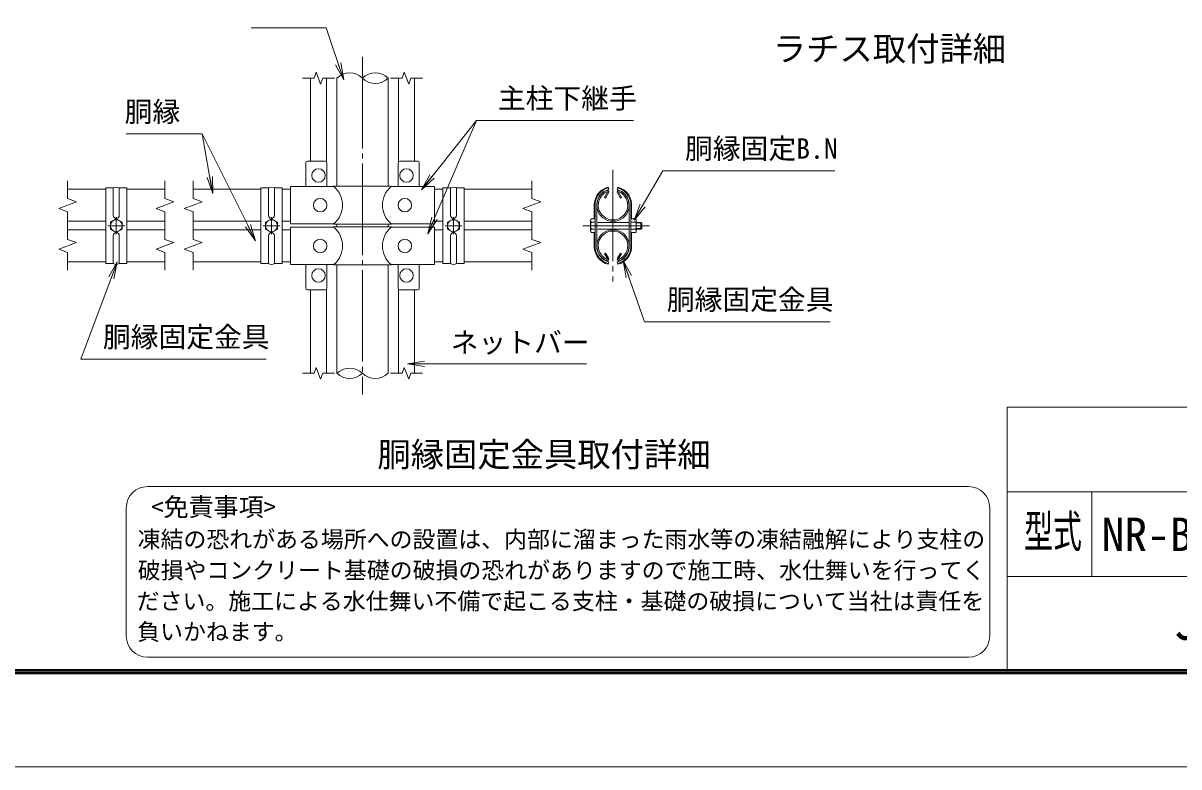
# Model space of a CAD drawing. Units: millimetres, scale not verified. Extents: x -10500 to 10500, y -7425 to 7425.
# Drawn here: x -512 to 6315, y -7425 to -3030 of the extents above; entities that cross this region are included whole.
import ezdxf
from ezdxf.enums import TextEntityAlignment as Align

# ---------------------------------------------------------------- set-up
doc = ezdxf.new("R2010")
doc.units = ezdxf.units.MM
doc.header["$LTSCALE"] = 30
doc.linetypes.add('LONG_CHAIN', pattern=[21, 18, -1, 1, -1])
for name, color, linetype, lineweight in [('0-0_D-TTL', 7, 'Continuous', 9), ('0-1_D-TTL-TXT', 7, 'Continuous', 9), ('0-2_D-STR-TXT', 7, 'Continuous', 9), ('0-4_D-STR1', 1, 'Continuous', 9), ('0-7_D-BMK', 2, 'LONG_CHAIN', 9), ('0-8_D-STR-DIM', 7, 'Continuous', 9), ('0-9_0', 7, 'Continuous', 9), ('0-A_D-STR3', 3, 'Continuous', 9)]:
    doc.layers.add(name, color=color, linetype=linetype, lineweight=lineweight)
doc.styles.add('ＭＳ ゴシック', font='')
doc.styles.get('ＭＳ ゴシック').set_extended_font_data('MS Gothic')

# ---------------------------------------------------------------- blocks, each defined once
blk = doc.blocks.new('_Open')
at = {"layer": '0-9_0'}
blk.add_line((-30, 5), (0, 0), dxfattribs=at)
blk.add_lwpolyline([(-30, -5), (0, 0), (-30, 0)], dxfattribs=at)

msp = doc.modelspace()

# ---------------------------------------------------------------- linework, layer by layer
at = {"layer": '0-0_D-TTL'}
for p, q in [((5300, -5300), (5300, -6850)), ((5300, -5300), (9800, -5300)), ((5300, -5800), (9800, -5800)), ((5800, -5800), (5800, -6300)), ((5300, -6300), (9800, -6300))]:
    msp.add_line(p, q, dxfattribs=at)
at = {"layer": '0-0_D-TTL', "color": 2}
msp.add_lwpolyline([(-10500, 7425), (10500, 7425), (10500, -7425), (-10500, -7425)], close=True, dxfattribs=at)
at = {"layer": '0-0_D-TTL'}
for points in [[(-9825, 6875), (9825, 6875), (9825, -6875), (-9825, -6875)], [(-9818.75, 6868.75), (9818.75, 6868.75), (9818.75, -6868.75), (-9818.75, -6868.75)], [(-9812.5, 6862.5), (9812.5, 6862.5), (9812.5, -6862.5), (-9812.5, -6862.5)], [(-9806.25, 6856.25), (9806.25, 6856.25), (9806.25, -6856.25), (-9806.25, -6856.25)], [(-9800, 6850), (9800, 6850), (9800, -6850), (-9800, -6850)]]:
    msp.add_lwpolyline(points, close=True, dxfattribs=at)
at = {"layer": '0-1_D-TTL-TXT', "color": 2}
for p, q in [((5072.38, -5769.03), (222.38, -5769.03)), ((97.38, -5894.03), (97.38, -6651.87)), ((5197.38, -6651.87), (5197.38, -5894.03)), ((222.38, -6776.87), (5072.38, -6776.87))]:
    msp.add_line(p, q, dxfattribs=at)
for centre, start, end in [((222.38, -5894.03), 90, 180), ((5072.38, -5894.03), 0, 90), ((222.38, -6651.87), 180, 270), ((5072.38, -6651.87), 270, 0)]:
    msp.add_arc(centre, 125, start, end, dxfattribs=at)
at = {"layer": '0-2_D-STR-TXT'}
for p, q in [((2165.07, -3605.43), (1842.13, -4013.64)), ((545.63, -3684.86), (607.48, -4036.07)), ((2814.95, -5043.49), (1760.15, -5043.49))]:
    msp.add_line(p, q, dxfattribs=at)
for points in [[(834.06, -3059.09), (1277.36, -3059.09), (1380.74, -3363.64)], [(3093.77, -3605.43), (2165.07, -3605.43), (1878.71, -4274.15)], [(96.62, -3684.86), (545.63, -3684.86), (859.83, -4315.29)], [(4282.86, -3903.1), (3266.59, -3903.1), (3097.73, -4193.02)], [(4255.16, -4795.67), (3158.94, -4795.67), (3032.84, -4435.08)], [(924.34, -5016.47), (-171.88, -5016.47), (43.49, -4442.73)]]:
    msp.add_lwpolyline(points, dxfattribs=at)
at = {"layer": '0-4_D-STR1'}
for p, q in [((1341.19, -3993.29), (1341.19, -3355.59)), ((1643.69, -3993.29), (1643.69, -3355.59)), ((-24.23, -4010.79), (-249.23, -4010.79)), ((325.77, -4010.79), (100.77, -4010.79)), ((892.44, -4010.79), (492.44, -4010.79)), ((1067.44, -4010.79), (1017.44, -4010.79)), ((1917.44, -4010.79), (1967.44, -4010.79)), ((2092.44, -4010.79), (2492.44, -4010.79)), ((2938.76, -4029.39), (2921.21, -4059.78)), ((2921.21, -4059.78), (2928.16, -4063.79)), ((2945.7, -4033.4), (2928.16, -4063.79)), ((2998.54, -4033.4), (3016.09, -4063.79)), ((3005.49, -4029.39), (3023.04, -4059.78)), ((3023.04, -4059.78), (3016.09, -4063.79)), ((-24.23, -4201.29), (-249.23, -4201.29)), ((325.77, -4201.29), (100.77, -4201.29)), ((892.44, -4201.29), (492.44, -4201.29)), ((1067.44, -4201.29), (1017.44, -4201.29)), ((1341.19, -4234.29), (1341.19, -4218.29)), ((1643.69, -4234.29), (1643.69, -4218.29)), ((1917.44, -4201.29), (1967.44, -4201.29)), ((2092.44, -4201.29), (2492.44, -4201.29)), ((-24.23, -4251.29), (-249.23, -4251.29)), ((325.77, -4251.29), (100.77, -4251.29)), ((892.44, -4251.29), (492.44, -4251.29)), ((1067.44, -4251.29), (1017.44, -4251.29)), ((1917.44, -4251.29), (1967.44, -4251.29)), ((2092.44, -4251.29), (2492.44, -4251.29)), ((2921.21, -4392.81), (2928.16, -4388.8)), ((2938.76, -4423.2), (2921.21, -4392.81)), ((2945.7, -4419.19), (2928.16, -4388.8)), ((2998.54, -4419.19), (3016.09, -4388.8)), ((3005.49, -4423.2), (3023.04, -4392.81)), ((3023.04, -4392.81), (3016.09, -4388.8)), ((-24.23, -4441.79), (-249.23, -4441.79)), ((325.77, -4441.79), (100.77, -4441.79)), ((892.44, -4441.79), (492.44, -4441.79)), ((1067.44, -4441.79), (1017.44, -4441.79)), ((1341.19, -5099.59), (1341.19, -4459.29)), ((1643.69, -5099.59), (1643.69, -4459.29)), ((1917.44, -4441.79), (1967.44, -4441.79)), ((2092.44, -4441.79), (2492.44, -4441.79))]:
    msp.add_line(p, q, dxfattribs=at)
for centre, radius, start, end in [((2972.12, -4106.04), 95.25, 114.32478, 65.67522), ((2972.12, -4106.04), 87.23, 114.32478, 65.67522), ((2937.02, -4028.39), 10.03, 330, 114.32478), ((2937.02, -4028.39), 2, 330, 114.32478), ((3007.23, -4028.39), 10.03, 65.67522, 210), ((3007.23, -4028.39), 2, 65.67522, 210), ((2971.75, -4106.04), 95.25, 5.09104, 65.67522), ((2972.12, -4346.54), 95.25, 294.32478, 245.67522), ((2972.12, -4346.54), 87.23, 294.32478, 245.67522), ((2937.02, -4424.2), 10.03, 245.67522, 30), ((2937.02, -4424.2), 2, 245.67522, 30), ((3007.23, -4424.2), 10.03, 150, 294.32478), ((3007.23, -4424.2), 2, 150, 294.32478)]:
    msp.add_arc(centre, radius, start, end, dxfattribs=at)
at = {"layer": '0-7_D-BMK'}
for p, q in [((1492.44, -3230.59), (1492.44, -5224.59)), ((2972.12, -3897.26), (2972.12, -4557.93)), ((88.27, -4227.59), (-11.73, -4227.59)), ((38.27, -4277.59), (38.27, -4177.59)), ((1004.94, -4227.59), (904.94, -4227.59)), ((954.94, -4277.59), (954.94, -4177.59)), ((1979.94, -4227.59), (2079.94, -4227.59)), ((2029.94, -4277.59), (2029.94, -4177.59)), ((2794, -4227.59), (3187.25, -4227.59))]:
    msp.add_line(p, q, dxfattribs=at)
at = {"layer": '0-8_D-STR-DIM'}
for p, q in [((1219.61, -3320.35), (1206.78, -3355.59)), ((1245.26, -3390.83), (1219.61, -3320.35)), ((1739.61, -3320.35), (1726.78, -3355.59)), ((1765.26, -3390.83), (1739.61, -3320.35)), ((1137.44, -3355.59), (1206.78, -3355.59)), ((1258.09, -3355.59), (1245.26, -3390.83)), ((1258.09, -3355.59), (1327.44, -3355.59)), ((1657.44, -3355.59), (1726.78, -3355.59)), ((1778.09, -3355.59), (1765.26, -3390.83)), ((1778.09, -3355.59), (1847.44, -3355.59)), ((-249.23, -3963.17), (-249.23, -4067.57)), ((325.77, -3963.17), (325.77, -4067.57)), ((492.44, -3963.17), (492.44, -4067.57)), ((2492.44, -3963.17), (2492.44, -4067.57)), ((-302.09, -4125.28), (-196.37, -4086.81)), ((-196.37, -4086.81), (-249.23, -4067.57)), ((272.91, -4125.28), (378.63, -4086.81)), ((378.63, -4086.81), (325.77, -4067.57)), ((439.58, -4125.28), (545.29, -4086.81)), ((545.29, -4086.81), (492.44, -4067.57)), ((2439.58, -4125.28), (2545.29, -4086.81)), ((2545.29, -4086.81), (2492.44, -4067.57)), ((-249.23, -4144.52), (-302.09, -4125.28)), ((-249.23, -4144.52), (-249.23, -4308.07)), ((325.77, -4144.52), (272.91, -4125.28)), ((325.77, -4144.52), (325.77, -4308.07)), ((492.44, -4144.52), (439.58, -4125.28)), ((492.44, -4144.52), (492.44, -4308.07)), ((2492.44, -4144.52), (2439.58, -4125.28)), ((2492.44, -4144.52), (2492.44, -4308.07)), ((-302.09, -4365.78), (-196.37, -4327.31)), ((-249.23, -4385.02), (-302.09, -4365.78)), ((-196.37, -4327.31), (-249.23, -4308.07)), ((272.91, -4365.78), (378.63, -4327.31)), ((325.77, -4385.02), (272.91, -4365.78)), ((378.63, -4327.31), (325.77, -4308.07)), ((439.58, -4365.78), (545.29, -4327.31)), ((492.44, -4385.02), (439.58, -4365.78)), ((545.29, -4327.31), (492.44, -4308.07)), ((2439.58, -4365.78), (2545.29, -4327.31)), ((2492.44, -4385.02), (2439.58, -4365.78)), ((2545.29, -4327.31), (2492.44, -4308.07)), ((-249.23, -4385.02), (-249.23, -4489.42)), ((325.77, -4385.02), (325.77, -4489.42)), ((492.44, -4385.02), (492.44, -4489.42)), ((2492.44, -4385.02), (2492.44, -4489.42)), ((1137.44, -5099.59), (1206.78, -5099.59)), ((1219.61, -5064.35), (1206.78, -5099.59)), ((1245.26, -5134.83), (1219.61, -5064.35)), ((1258.09, -5099.59), (1245.26, -5134.83)), ((1258.09, -5099.59), (1327.44, -5099.59)), ((1657.44, -5099.59), (1726.78, -5099.59)), ((1739.61, -5064.35), (1726.78, -5099.59)), ((1765.26, -5134.83), (1739.61, -5064.35)), ((1778.09, -5099.59), (1765.26, -5134.83)), ((1778.09, -5099.59), (1847.44, -5099.59))]:
    msp.add_line(p, q, dxfattribs=at)
for centre, start, end in [((1416.81, -3431.7), 45.18146, 134.81854), ((1568.06, -3431.7), 45.18146, 134.81854), ((1568.06, -3279.49), 225.18146, 314.81854), ((1416.81, -5175.7), 45.18146, 134.81854), ((1416.81, -5023.49), 225.18146, 314.81854), ((1568.06, -5023.49), 225.18146, 314.81854)]:
    msp.add_arc(centre, 107.29, start, end, dxfattribs=at)
at = {"layer": '0-A_D-STR3'}
for p, q in [((1184.94, -3845.79), (1184.94, -3355.59)), ((1279.94, -3849.18), (1279.94, -3355.59)), ((1704.94, -3849.18), (1704.94, -3355.59)), ((1799.94, -3845.79), (1799.94, -3355.59)), ((1157.44, -3995.79), (1157.44, -3855.79)), ((1272.44, -3845.79), (1167.44, -3845.79)), ((1282.44, -3995.79), (1282.44, -3855.79)), ((1702.44, -3995.79), (1702.44, -3855.79)), ((1712.44, -3845.79), (1817.44, -3845.79)), ((1827.44, -3995.79), (1827.44, -3855.79)), ((20.77, -4004.45), (20.77, -4166.29)), ((100.77, -4004.45), (55.77, -4004.45)), ((55.77, -4004.45), (55.77, -4166.29)), ((937.44, -4004.45), (937.44, -4166.29)), ((1017.44, -4004.45), (972.44, -4004.45)), ((972.44, -4004.45), (972.44, -4166.29)), ((1067.44, -3995.79), (1323.44, -3995.79)), ((1067.44, -4215.79), (1067.44, -3995.79)), ((1323.44, -3993.29), (1318.44, -3995.79)), ((1323.44, -3993.29), (1661.44, -3993.29)), ((1661.44, -3993.29), (1666.44, -3995.79)), ((1661.44, -3995.79), (1917.44, -3995.79)), ((1917.44, -4215.79), (1917.44, -3995.79)), ((1967.44, -4004.45), (2012.44, -4004.45)), ((2012.44, -4004.45), (2012.44, -4166.29)), ((2047.44, -4004.45), (2047.44, -4166.29)), ((2942.96, -3999.62), (2946.87, -4014.1)), ((3001.29, -3999.62), (2997.37, -4014.1)), ((2861.87, -4096.95), (2861.87, -4182.09)), ((2866.87, -4097.16), (2866.87, -4358.03)), ((2876.87, -4097.59), (2876.87, -4357.59)), ((3067.37, -4097.59), (3067.37, -4357.59)), ((3077.37, -4097.16), (3077.37, -4358.03)), ((3082.37, -4096.95), (3082.37, -4182.09)), ((1067.44, -4215.79), (1323.44, -4215.79)), ((1323.44, -4218.29), (1318.44, -4215.79)), ((1661.44, -4215.79), (1917.44, -4215.79)), ((2923.89, -4227.59), (2809.86, -4227.59)), ((2839.37, -4196.42), (2839.37, -4258.15)), ((2844.37, -4187.09), (2866.87, -4187.09)), ((2844.37, -4207.34), (2866.87, -4207.34)), ((2882.87, -4207.59), (3067.37, -4207.59)), ((3020.36, -4227.59), (3134.39, -4227.59)), ((3104.87, -4187.09), (3077.37, -4187.09)), ((3104.87, -4207.34), (3077.37, -4207.34)), ((3109.87, -4196.42), (3109.87, -4258.15)), ((3109.87, -4207.59), (3135.87, -4207.59)), ((3109.87, -4210.98), (3141.87, -4210.98)), ((3135.87, -4207.59), (3135.87, -4247.59)), ((3135.87, -4207.59), (3141.87, -4210.98)), ((3141.87, -4210.98), (3141.87, -4244.21)), ((20.77, -4450.74), (20.77, -4286.29)), ((55.77, -4450.74), (55.77, -4286.29)), ((937.44, -4450.74), (937.44, -4286.29)), ((972.44, -4450.74), (972.44, -4286.29)), ((1067.44, -4236.79), (1323.44, -4236.79)), ((1067.44, -4236.79), (1067.44, -4456.79)), ((1323.44, -4234.29), (1318.44, -4236.79)), ((1661.44, -4236.79), (1917.44, -4236.79)), ((1917.44, -4236.79), (1917.44, -4456.79)), ((2012.44, -4450.74), (2012.44, -4286.29)), ((2047.44, -4450.74), (2047.44, -4286.29)), ((2844.37, -4247.84), (2866.87, -4247.84)), ((2844.37, -4268.09), (2866.87, -4268.09)), ((2861.87, -4358.23), (2861.87, -4273.09)), ((2882.87, -4247.59), (3067.37, -4247.59)), ((3104.87, -4247.84), (3077.37, -4247.84)), ((3104.87, -4268.09), (3077.37, -4268.09)), ((3082.37, -4358.23), (3082.37, -4273.09)), ((3109.87, -4244.21), (3141.87, -4244.21)), ((3109.87, -4247.59), (3135.87, -4247.59)), ((3141.87, -4244.21), (3135.87, -4247.59)), ((1067.44, -4456.79), (1323.44, -4456.79)), ((1157.44, -4456.79), (1157.44, -4596.79)), ((1282.44, -4456.79), (1282.44, -4596.79)), ((1323.44, -4459.29), (1318.44, -4456.79)), ((1323.44, -4459.29), (1661.44, -4459.29)), ((1661.44, -4459.29), (1666.44, -4456.79)), ((1661.44, -4456.79), (1917.44, -4456.79)), ((1702.44, -4456.79), (1702.44, -4596.79)), ((1827.44, -4456.79), (1827.44, -4596.79)), ((2942.96, -4455.56), (2946.87, -4441.08)), ((3001.29, -4455.56), (2997.37, -4441.08)), ((1272.44, -4606.79), (1167.44, -4606.79)), ((1184.94, -5099.59), (1184.94, -4606.79)), ((1279.94, -5099.59), (1279.94, -4603.41)), ((1704.94, -5099.59), (1704.94, -4603.41)), ((1712.44, -4606.79), (1817.44, -4606.79)), ((1799.94, -5099.59), (1799.94, -4606.79))]:
    msp.add_line(p, q, dxfattribs=at)
for points in [[(20.77, -4004.45), (-24.23, -4004.45), (-24.23, -4450.74), (20.77, -4450.74)], [(55.77, -4450.74), (100.77, -4450.74), (100.77, -4004.45)], [(937.44, -4004.45), (892.44, -4004.45), (892.44, -4450.74), (937.44, -4450.74)], [(972.44, -4450.74), (1017.44, -4450.74), (1017.44, -4004.45)], [(2012.44, -4450.74), (1967.44, -4450.74), (1967.44, -4004.45)], [(2047.44, -4004.45), (2092.44, -4004.45), (2092.44, -4450.74), (2047.44, -4450.74)], [(1323.44, -4218.29), (1661.44, -4218.29), (1666.44, -4215.79)], [(1323.44, -4234.29), (1661.44, -4234.29), (1666.44, -4236.79)]]:
    msp.add_lwpolyline(points, dxfattribs=at)
for points in [[(38.27, -4268.09), (73.34, -4247.84), (73.34, -4207.34), (38.27, -4187.09), (3.2, -4207.34), (3.2, -4247.84)], [(954.94, -4268.09), (990.01, -4247.84), (990.01, -4207.34), (954.94, -4187.09), (919.86, -4207.34), (919.86, -4247.84)], [(2029.94, -4268.09), (1994.86, -4247.84), (1994.86, -4207.34), (2029.94, -4187.09), (2065.01, -4207.34), (2065.01, -4247.84)]]:
    msp.add_lwpolyline(points, close=True, dxfattribs=at)
for centre, radius in [((1232.44, -3930.79), 40), ((1752.44, -3930.79), 40), ((1242.44, -4105.79), 40), ((1742.44, -4105.79), 40), ((38.27, -4227.59), 35.17), ((954.94, -4227.59), 35.17), ((2029.94, -4227.59), 35.17), ((1242.44, -4346.79), 40), ((1742.44, -4346.79), 40), ((1232.44, -4521.79), 40), ((1752.44, -4521.79), 40)]:
    msp.add_circle(centre, radius, dxfattribs=at)
for centre, radius, start, end in [((1167.44, -3855.79), 10, 90, 180), ((1272.44, -3855.79), 10, 0, 90), ((1712.44, -3855.79), 10, 90, 180), ((1817.44, -3855.79), 10, 0, 90), ((38.27, -4032.57), 33.12, 58.10921, 121.89079), ((954.94, -4032.57), 33.12, 58.10921, 121.89079), ((1230.51, -4105.79), 144, 310.19176, 49.80824), ((1754.37, -4105.79), 144, 130.19176, 229.80824), ((2029.94, -4032.57), 33.12, 58.10921, 121.89079), ((2971.75, -4106.04), 110.25, 105.13812, 175.26816), ((2971.75, -4106.04), 105.25, 105.13812, 175.157), ((2971.75, -4106.04), 95.25, 105.13812, 174.90896), ((2972.5, -4106.04), 95.25, 5.09104, 74.86188), ((2972.5, -4106.04), 105.25, 4.843, 74.86188), ((2972.5, -4106.04), 110.25, 4.843, 74.86188), ((38.27, -4166.29), 17.5, 180, 0), ((954.94, -4166.29), 17.5, 180, 0), ((2029.94, -4166.29), 17.5, 180, 0), ((2852.06, -4197.22), 12.71, 127.21089, 232.78911), ((2882.88, -4227.59), 43.51, 152.26063, 207.73937), ((2866.87, -4182.09), 5, 180, 270), ((3077.37, -4182.09), 5, 270, 0), ((3097.18, -4197.22), 12.71, 307.21089, 52.78911), ((3066.37, -4227.59), 43.51, 332.26063, 27.73937), ((38.27, -4286.29), 17.5, 0, 180), ((954.94, -4286.29), 17.5, 0, 180), ((1230.51, -4346.79), 144, 310.19176, 49.80824), ((1754.37, -4346.79), 144, 130.19176, 229.80824), ((2029.94, -4286.29), 17.5, 0, 180), ((2852.12, -4257.97), 12.75, 127.42505, 232.57495), ((2866.87, -4273.09), 5, 90, 180), ((3077.37, -4273.09), 5, 0, 90), ((3097.12, -4257.97), 12.75, 307.42505, 52.57495), ((2971.75, -4349.14), 110.25, 184.73184, 254.86188), ((2971.75, -4349.14), 105.25, 184.843, 254.86188), ((2971.75, -4349.14), 95.25, 185.09104, 254.86188), ((2972.5, -4349.14), 95.25, 285.13812, 354.90896), ((2972.5, -4349.14), 105.25, 285.13812, 355.157), ((2972.5, -4349.14), 110.25, 285.13812, 355.26816), ((38.27, -4422.61), 33.12, 238.10921, 301.89079), ((954.94, -4422.61), 33.12, 238.10921, 301.89079), ((2029.94, -4422.61), 33.12, 238.10921, 301.89079), ((1167.44, -4596.79), 10, 180, 270), ((1272.44, -4596.79), 10, 270, 0), ((1712.44, -4596.79), 10, 180, 270), ((1817.44, -4596.79), 10, 270, 0)]:
    msp.add_arc(centre, radius, start, end, dxfattribs=at)

# ---------------------------------------------------------------- block references
at = {"layer": '0-2_D-STR-TXT', "xscale": 3.333333, "yscale": 3.333333}
for p, rotation in [((1381.39, -3365.53), 288.74977), ((607.82, -4038.04), 279.98686), ((1840.89, -4015.21), 231.6529), ((3096.72, -4194.74), 239.78171), ((860.73, -4317.08), 296.49098), ((1877.92, -4275.99), 246.81834), ((44.19, -4440.86), 69.42471), ((3032.18, -4433.2), 109.27461), ((1758.15, -5043.49), 180)]:
    msp.add_blockref('_Open', p, dxfattribs=dict(at, rotation=rotation))

# ---------------------------------------------------------------- texts
at = {"layer": '0-1_D-TTL-TXT', "style": 'ＭＳ ゴシック'}
for s, height, p in [('ラチス取付詳細', 144.3, (3916.16, -3297.3)), ('胴縁固定金具取付詳細', 144.3, (1580.32, -5694.59)), (' <免責事項>', 108.2, (170.66, -5975.64)), ('NR-BF H6000F', 197.3, (5858.27, -6208.77)), ('凍結の恐れがある場所への設置は、内部に溜まった雨水等の凍結融解により支柱の', 99.19, (164.37, -6159.86)), ('破損やコンクリート基礎の破損の恐れがありますので施工時、水仕舞いを行ってく', 99.19, (164.89, -6342.7)), ('ださい。施工による水仕舞い不備で起こる支柱・基礎の破損について当社は責任を', 99.19, (158.6, -6525.03)), ('JFE 建材株式会社', 240.5, (6280.95, -6746.26)), ('負いかねます。', 99.19, (161.79, -6705.7))]:
    msp.add_text(s, height=height, dxfattribs=at).set_placement(p, align=Align.BOTTOM_LEFT)
at = {"layer": '0-1_D-TTL-TXT', "style": 'ＭＳ ゴシック', "width": 0.65}
msp.add_text('型式', height=192.4, dxfattribs=at).set_placement((5400.67, -6187.01), align=Align.BOTTOM_LEFT)
at = {"layer": '0-2_D-STR-TXT', "style": 'ＭＳ ゴシック'}
for s, p in [('主柱下継手', (2292.38, -3570.79)), ('胴縁', (87.74, -3649.9)), ('胴縁固定B.N', (3397.7, -3867.51)), ('胴縁固定金具', (3290.06, -4760.08)), ('胴縁固定金具', (-40.76, -4980.88)), ('ネットバー', (2013.55, -5013.61))]:
    msp.add_text(s, height=120.3, dxfattribs=at).set_placement(p, align=Align.BOTTOM_LEFT)

doc.saveas('drawing.dxf')
